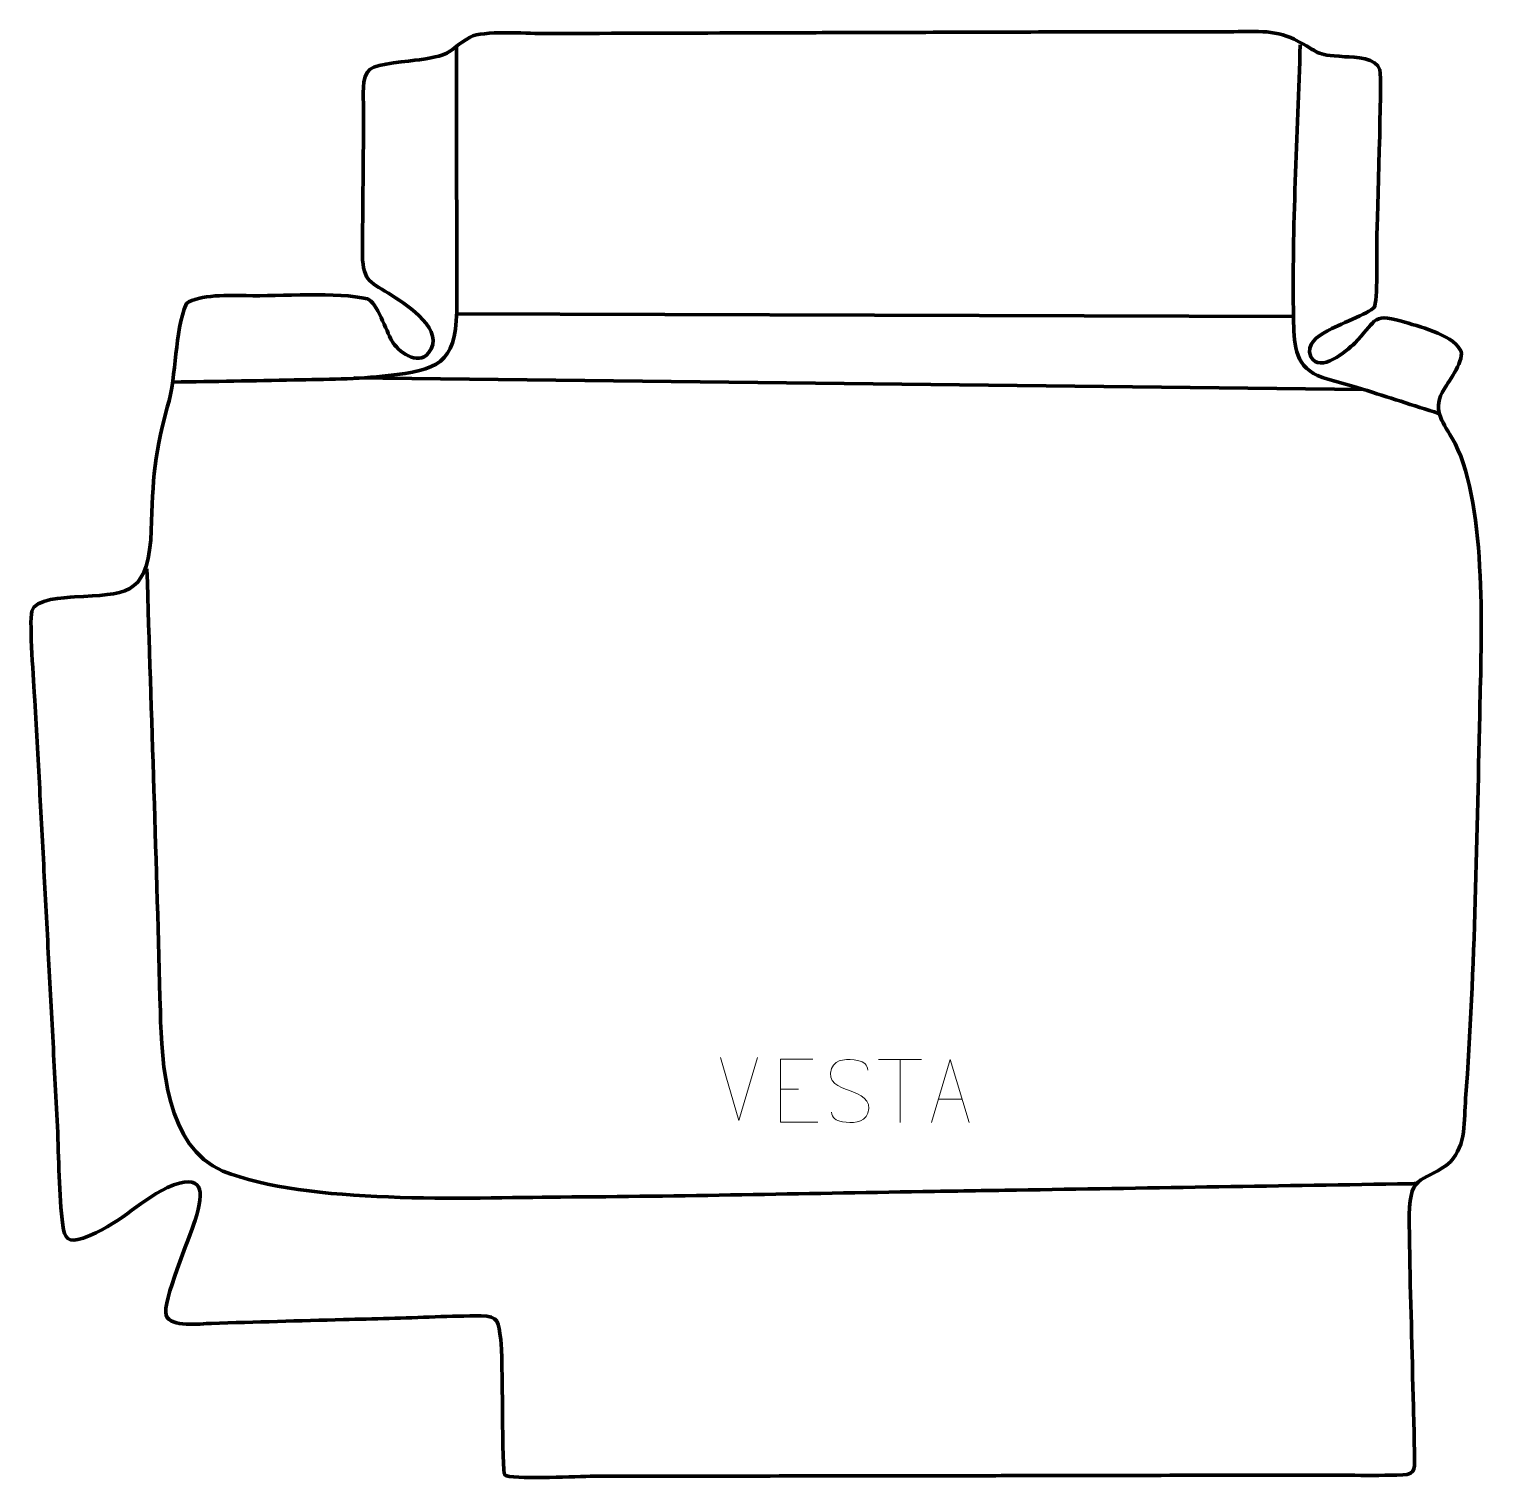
# Model space of a CAD drawing. Header units: millimetres. Extents: x 1227 to 1806, y 185 to 760.
import ezdxf

# ---------------------------------------------------------------- set-up
doc = ezdxf.new("R2010")
doc.units = ezdxf.units.MM
doc.header["$MEASUREMENT"] = 0
doc.layers.add('layer 2', color=7, linetype='Continuous')
doc.layers.add('layer 3', color=7, linetype='Continuous')

msp = doc.modelspace()

# ---------------------------------------------------------------- linework, layer by layer
at = {"layer": 'layer 2', "color": 142, "lineweight": 158}
for points, knots in [([(1396.795, 753.4401), (1396.6271, 718.3272), (1396.9953, 683.2033), (1396.8393, 648.1183), (1396.8393, 648.1183), (1396.5477, 627.3201), (1388.9766, 624.9537), (1369.7402, 622.68), (1369.7402, 622.68), (1357.3744, 621.2183), (1344.7332, 621.2084), (1332.2908, 620.9826), (1332.2908, 620.9826), (1316.3723, 620.5627), (1300.4458, 620.424), (1284.5249, 620.0942)], [0, 0, 0, 0, 0.2, 0.2, 0.2, 0.2, 0.4, 0.4, 0.4, 0.4, 0.6, 0.6, 0.6, 0.6, 1, 1, 1, 1]), ([(1731.656, 754.0079), (1730.517, 717.9758), (1728.3624, 681.437), (1728.9829, 645.4203), (1728.9829, 645.4203), (1729.141, 636.244), (1729.1151, 626.8151), (1738.5664, 622.7599), (1738.5664, 622.7599), (1743.4472, 620.6659), (1751.008, 619.0075), (1756.3516, 617.3174), (1756.3516, 617.3174), (1766.4712, 614.1169), (1776.5681, 610.8447), (1786.6896, 607.6483)], [0, 0, 0, 0, 0.2, 0.2, 0.2, 0.2, 0.4, 0.4, 0.4, 0.4, 0.6, 0.6, 0.6, 0.6, 1, 1, 1, 1]), ([(1273.892, 545.9554), (1275.7118, 487.3799), (1277.7204, 428.9266), (1279.2233, 370.3308), (1279.2233, 370.3308), (1279.7633, 349.2815), (1281.4542, 316.5702), (1304.0815, 307.0119), (1304.0815, 307.0119), (1337.6918, 293.5866), (1400.9551, 296.4164), (1438.0929, 296.7072), (1438.0929, 296.7072), (1486.0232, 296.9759), (1533.9456, 298.0791), (1581.8694, 298.8597), (1581.8694, 298.8597), (1594.2412, 299.0599), (1606.6131, 299.2601), (1618.9849, 299.4604), (1618.9849, 299.4604), (1669.4239, 300.2766), (1719.863, 301.0929), (1770.3021, 301.9091), (1770.3021, 301.9091), (1772.8398, 301.9502), (1775.3777, 301.9912), (1777.9155, 302.0323)], [0, 0, 0, 0, 0.125, 0.125, 0.125, 0.125, 0.25, 0.25, 0.25, 0.25, 0.375, 0.375, 0.375, 0.375, 0.5, 0.5, 0.5, 0.5, 0.625, 0.625, 0.625, 0.625, 0.75, 0.75, 0.75, 0.75, 1, 1, 1, 1])]:
    msp.add_open_spline(points, degree=3, knots=knots, dxfattribs=at)
for points in [[(1729.1053, 646.0984), (1729.1053, 646.0984), (1396.2544, 647.1896), (1396.2544, 647.1896)], [(1756.5672, 617.2046), (1756.5672, 617.2046), (1356.1947, 621.8646), (1356.1947, 621.8646)]]:
    msp.add_open_spline(points, degree=3, dxfattribs=at)
at = {"layer": 'layer 3', "color": 242, "lineweight": 158}
msp.add_open_spline([(1544.2418, 758.7881), (1537.8797, 758.7685), (1531.5175, 758.7491), (1525.1555, 758.7295), (1525.1555, 758.7295), (1499.707, 758.6514), (1474.2585, 758.5733), (1448.8102, 758.4951), (1448.8102, 758.4951), (1442.7661, 758.4766), (1436.7221, 758.458), (1430.6781, 758.4394), (1430.6781, 758.4394), (1424.2857, 758.4959), (1407.243, 759.6745), (1402.2291, 757.0311), (1402.2291, 757.0311), (1392.1787, 751.2087), (1396.1653, 750.0693), (1382.1465, 748.0513), (1382.1465, 748.0513), (1378, 747.4544), (1365.2574, 746.4901), (1362.4541, 744.2732), (1362.4541, 744.2732), (1358.8613, 741.4319), (1359.8292, 733.2977), (1359.8438, 728.936), (1359.8438, 728.936), (1359.8808, 709.4298), (1359.502, 689.9091), (1359.4353, 670.3949), (1359.4353, 670.3949), (1359.7275, 659.6782), (1362.7987, 659.8415), (1371.3432, 654.3891), (1371.3432, 654.3891), (1377.4376, 650.5003), (1392.7812, 640.4714), (1385.6659, 631.6928), (1385.6659, 631.6928), (1381.317, 626.3274), (1373.5754, 632.1283), (1371.0135, 636.6959), (1371.0135, 636.6959), (1369.0692, 640.1623), (1364.9764, 651.9863), (1361.4994, 653.1032), (1361.4994, 653.1032), (1349.7307, 656.0568), (1326.6673, 654.0908), (1313.3391, 654.4122), (1313.3391, 654.4122), (1307.3528, 654.5565), (1294.2858, 654.9972), (1289.5686, 651.2566), (1289.5686, 651.2566), (1284.724, 639.4776), (1285.8777, 623.4636), (1281.9939, 610.1318), (1281.9939, 610.1318), (1276.1391, 589.2582), (1276.249, 578.578), (1275.3849, 557.4206), (1275.3849, 557.4206), (1273.3671, 534.994), (1265.2521, 536.1025), (1245.2115, 534.8563), (1245.2115, 534.8563), (1241.2513, 534.6101), (1229.1978, 534.0977), (1228.1902, 529.1953), (1228.1902, 529.1953), (1227.154, 524.1535), (1229.0101, 500.9935), (1229.4176, 493.8346), (1229.4176, 493.8346), (1229.7758, 487.5434), (1230.1398, 481.2529), (1230.4804, 474.9607), (1230.4804, 474.9607), (1231.1305, 462.597), (1231.7806, 450.2334), (1232.4308, 437.8697), (1232.4308, 437.8697), (1233.0808, 425.5062), (1233.7309, 413.1425), (1234.3811, 400.7789), (1234.3811, 400.7789), (1234.7144, 394.4385), (1235.0478, 388.0982), (1235.3812, 381.7579), (1235.3812, 381.7579), (1236.048, 369.0773), (1236.7147, 356.3966), (1237.3815, 343.716), (1237.3815, 343.716), (1237.715, 337.3756), (1238.0483, 331.0353), (1238.3817, 324.6949), (1238.3817, 324.6949), (1238.9594, 312.1776), (1238.8975, 297.7144), (1240.5328, 285.4882), (1240.5328, 285.4882), (1241.2388, 280.2095), (1242.5775, 278.5266), (1248.5524, 280.3382), (1248.5524, 280.3382), (1263.1085, 285.8106), (1269.5391, 294.131), (1282.0385, 300.5206), (1282.0385, 300.5206), (1296.4318, 306.4626), (1296.8274, 299.5656), (1293.0227, 287.4899), (1293.0227, 287.4899), (1290.8954, 280.7386), (1279.8237, 254.8875), (1281.5522, 249.7632), (1281.5522, 249.7632), (1283.2571, 244.7083), (1295.0402, 246.4465), (1299.4756, 246.5677), (1299.4756, 246.5677), (1316.9629, 247.0456), (1334.4478, 247.6126), (1351.9353, 248.0707), (1351.9353, 248.0707), (1357.9568, 248.2222), (1363.9784, 248.3737), (1370, 248.5252), (1370, 248.5252), (1381.9769, 248.8442), (1394.5986, 249.569), (1406.4956, 249.5333), (1406.4956, 249.5333), (1413.6181, 249.5119), (1413.3308, 247.0806), (1414.3845, 240.0613), (1414.3845, 240.0613), (1415.2634, 234.2064), (1414.7106, 186.9336), (1415.9065, 186.3912), (1415.9065, 186.3912), (1416.4338, 186.1521), (1417.0361, 185.8447), (1417.753, 185.7695), (1417.753, 185.7695), (1426.3847, 184.8648), (1446.884, 185.9014), (1452.6966, 185.9191), (1452.6966, 185.9191), (1491.1779, 186.0362), (1529.683, 185.954), (1568.1713, 186.0333), (1568.1713, 186.0333), (1573.8963, 186.0451), (1579.6213, 186.0568), (1585.3462, 186.0687), (1585.3462, 186.0687), (1591.7074, 186.0818), (1598.0685, 186.0949), (1604.4296, 186.108), (1604.4296, 186.108), (1610.1546, 186.1197), (1615.8795, 186.1315), (1621.6046, 186.1434), (1621.6046, 186.1434), (1634.0087, 186.1689), (1646.4128, 186.1944), (1658.817, 186.22), (1658.817, 186.22), (1677.5822, 186.2586), (1696.3475, 186.2972), (1715.1127, 186.3359), (1715.1127, 186.3359), (1721.4738, 186.349), (1727.835, 186.3621), (1734.196, 186.3752), (1734.196, 186.3752), (1746.805, 186.3845), (1759.757, 186.0431), (1772.3213, 186.4182), (1772.3213, 186.4182), (1777.9608, 186.5865), (1777.0269, 190.0373), (1776.9843, 194.5688), (1776.9843, 194.5688), (1776.8852, 205.0892), (1776.4568, 215.8362), (1776.2321, 226.3891), (1776.2321, 226.3891), (1775.8029, 247.3622), (1774.9772, 268.7561), (1774.9345, 289.6814), (1774.9345, 289.6814), (1774.8998, 306.691), (1781.832, 302.4175), (1791.2459, 310.6845), (1791.2459, 310.6845), (1797.6075, 317.2937), (1796.641, 327.094), (1797.3029, 335.7885), (1797.3029, 335.7885), (1801.1276, 387.6995), (1801.7839, 440.7318), (1802.9876, 492.818), (1802.9876, 492.818), (1803.648, 520.5077), (1805.7201, 574.5002), (1791.8457, 598.0463), (1791.8457, 598.0463), (1787.7162, 604.9305), (1783.9286, 609.675), (1788.7485, 617.367), (1788.7485, 617.367), (1790.6873, 620.4611), (1797.3199, 629.4203), (1795.1965, 632.9656), (1795.1965, 632.9656), (1791.4379, 639.2412), (1778.5067, 642.2256), (1771.7958, 644.2567), (1771.7958, 644.2567), (1759.8016, 647.9588), (1761.3166, 643.4154), (1753.2887, 635.5523), (1753.2887, 635.5523), (1750.0531, 632.5076), (1739.4322, 623.3706), (1735.8843, 630.1254), (1735.8843, 630.1254), (1733.7242, 635.2224), (1738.4494, 638.2409), (1742.4307, 640.4611), (1742.4307, 640.4611), (1746.0933, 642.5036), (1759.1308, 647.5419), (1760.9335, 649.7388), (1760.9335, 649.7388), (1762.5555, 651.7154), (1761.9769, 672.5267), (1762.0259, 676.4929), (1762.0259, 676.4929), (1762.1801, 685.1476), (1764.1656, 740.5275), (1763.2734, 743.9638), (1763.2734, 743.9638), (1761.9661, 748.9982), (1753.526, 748.9407), (1749.3202, 749.2252), (1749.3202, 749.2252), (1736.3182, 750.1049), (1740.2631, 750.6238), (1729.2586, 756.1791), (1729.2586, 756.1791), (1721.3521, 760.1706), (1712.315, 759.1523), (1703.7492, 759.1628), (1703.7492, 759.1628), (1682.5131, 759.1886), (1660.9614, 759.1465), (1639.6733, 759.0811), (1639.6733, 759.0811), (1607.8628, 758.9835), (1576.0523, 758.8858), (1544.2418, 758.7881)], degree=3, knots=[0, 0, 0, 0, 0.01470588, 0.01470588, 0.01470588, 0.01470588, 0.02941176, 0.02941176, 0.02941176, 0.02941176, 0.04411765, 0.04411765, 0.04411765, 0.04411765, 0.05882353, 0.05882353, 0.05882353, 0.05882353, 0.07352941, 0.07352941, 0.07352941, 0.07352941, 0.08823529, 0.08823529, 0.08823529, 0.08823529, 0.10294118, 0.10294118, 0.10294118, 0.10294118, 0.11764706, 0.11764706, 0.11764706, 0.11764706, 0.13235294, 0.13235294, 0.13235294, 0.13235294, 0.14705882, 0.14705882, 0.14705882, 0.14705882, 0.16176471, 0.16176471, 0.16176471, 0.16176471, 0.17647059, 0.17647059, 0.17647059, 0.17647059, 0.19117647, 0.19117647, 0.19117647, 0.19117647, 0.20588235, 0.20588235, 0.20588235, 0.20588235, 0.22058824, 0.22058824, 0.22058824, 0.22058824, 0.23529412, 0.23529412, 0.23529412, 0.23529412, 0.25, 0.25, 0.25, 0.25, 0.26470588, 0.26470588, 0.26470588, 0.26470588, 0.27941176, 0.27941176, 0.27941176, 0.27941176, 0.29411765, 0.29411765, 0.29411765, 0.29411765, 0.30882353, 0.30882353, 0.30882353, 0.30882353, 0.32352941, 0.32352941, 0.32352941, 0.32352941, 0.33823529, 0.33823529, 0.33823529, 0.33823529, 0.35294118, 0.35294118, 0.35294118, 0.35294118, 0.36764706, 0.36764706, 0.36764706, 0.36764706, 0.38235294, 0.38235294, 0.38235294, 0.38235294, 0.39705882, 0.39705882, 0.39705882, 0.39705882, 0.41176471, 0.41176471, 0.41176471, 0.41176471, 0.42647059, 0.42647059, 0.42647059, 0.42647059, 0.44117647, 0.44117647, 0.44117647, 0.44117647, 0.45588235, 0.45588235, 0.45588235, 0.45588235, 0.47058824, 0.47058824, 0.47058824, 0.47058824, 0.48529412, 0.48529412, 0.48529412, 0.48529412, 0.5, 0.5, 0.5, 0.5, 0.51470588, 0.51470588, 0.51470588, 0.51470588, 0.52941176, 0.52941176, 0.52941176, 0.52941176, 0.54411765, 0.54411765, 0.54411765, 0.54411765, 0.55882353, 0.55882353, 0.55882353, 0.55882353, 0.57352941, 0.57352941, 0.57352941, 0.57352941, 0.58823529, 0.58823529, 0.58823529, 0.58823529, 0.60294118, 0.60294118, 0.60294118, 0.60294118, 0.61764706, 0.61764706, 0.61764706, 0.61764706, 0.63235294, 0.63235294, 0.63235294, 0.63235294, 0.64705882, 0.64705882, 0.64705882, 0.64705882, 0.66176471, 0.66176471, 0.66176471, 0.66176471, 0.67647059, 0.67647059, 0.67647059, 0.67647059, 0.69117647, 0.69117647, 0.69117647, 0.69117647, 0.70588235, 0.70588235, 0.70588235, 0.70588235, 0.72058824, 0.72058824, 0.72058824, 0.72058824, 0.73529412, 0.73529412, 0.73529412, 0.73529412, 0.75, 0.75, 0.75, 0.75, 0.76470588, 0.76470588, 0.76470588, 0.76470588, 0.77941176, 0.77941176, 0.77941176, 0.77941176, 0.79411765, 0.79411765, 0.79411765, 0.79411765, 0.80882353, 0.80882353, 0.80882353, 0.80882353, 0.82352941, 0.82352941, 0.82352941, 0.82352941, 0.83823529, 0.83823529, 0.83823529, 0.83823529, 0.85294118, 0.85294118, 0.85294118, 0.85294118, 0.86764706, 0.86764706, 0.86764706, 0.86764706, 0.88235294, 0.88235294, 0.88235294, 0.88235294, 0.89705882, 0.89705882, 0.89705882, 0.89705882, 0.91176471, 0.91176471, 0.91176471, 0.91176471, 0.92647059, 0.92647059, 0.92647059, 0.92647059, 0.94117647, 0.94117647, 0.94117647, 0.94117647, 0.95588235, 0.95588235, 0.95588235, 0.95588235, 0.97058824, 0.97058824, 0.97058824, 0.97058824, 1, 1, 1, 1], dxfattribs=at)
at = {"layer": 'layer 3', "color": 250, "lineweight": 9}
for points in [[(1508.8872, 327.0612), (1508.8872, 327.0612), (1501.5654, 352.0148), (1501.5654, 352.0148)], [(1516.2091, 352.0148), (1516.2091, 352.0148), (1508.8873, 327.0612), (1508.8873, 327.0612)], [(1564.3139, 351.2204), (1564.3139, 351.2204), (1581.3011, 351.2204), (1581.3011, 351.2204)], [(1572.8077, 326.2904), (1572.8077, 326.2904), (1572.8077, 351.2439), (1572.8077, 351.2439)], [(1525.3801, 339.538), (1525.3801, 339.538), (1532.5482, 339.538), (1532.5482, 339.538)], [(1588.0597, 335.5398), (1588.0597, 335.5398), (1597.5554, 335.5398), (1597.5554, 335.5398)]]:
    msp.add_open_spline(points, degree=3, dxfattribs=at)
for points, knots in [([(1538.254, 351.4177), (1538.254, 351.4177), (1525.3801, 351.4177), (1525.3801, 351.4177), (1525.3801, 351.4177), (1525.3801, 351.4177), (1525.3801, 326.4641), (1525.3801, 326.4641), (1525.3801, 326.4641), (1525.3801, 326.4641), (1540.2459, 326.4641), (1540.2459, 326.4641)], [0, 0, 0, 0, 0.25, 0.25, 0.25, 0.25, 0.5, 0.5, 0.5, 0.5, 1, 1, 1, 1]), ([(1552.813, 338.941), (1548.5647, 340.4114), (1543.6566, 342.2072), (1545.6617, 347.7275), (1545.6617, 347.7275), (1547.1652, 351.8674), (1552.3788, 351.4789), (1555.9824, 350.8778), (1555.9824, 350.8778), (1558.843, 350.4006), (1559.7077, 349.1874), (1560.0183, 347.1033)], [0, 0, 0, 0, 0.25, 0.25, 0.25, 0.25, 0.5, 0.5, 0.5, 0.5, 1, 1, 1, 1]), ([(1585.3371, 326.2904), (1585.3371, 326.2904), (1592.7081, 351.2439), (1592.7081, 351.2439), (1592.7081, 351.2439), (1592.7081, 351.2439), (1600.278, 326.2904), (1600.278, 326.2904)], [0, 0, 0, 0, 0.33333333, 0.33333333, 0.33333333, 0.33333333, 1, 1, 1, 1]), ([(1552.813, 338.9409), (1556.8316, 337.2942), (1561.8611, 335.4059), (1560.0271, 330.0456), (1560.0271, 330.0456), (1558.5673, 325.7792), (1553.6565, 326.0359), (1549.9304, 326.5906), (1549.9304, 326.5906), (1547.1804, 327.0004), (1545.9595, 328.2139), (1545.5815, 330.3261)], [0, 0, 0, 0, 0.25, 0.25, 0.25, 0.25, 0.5, 0.5, 0.5, 0.5, 1, 1, 1, 1])]:
    msp.add_open_spline(points, degree=3, knots=knots, dxfattribs=at)

doc.saveas('drawing.dxf')
